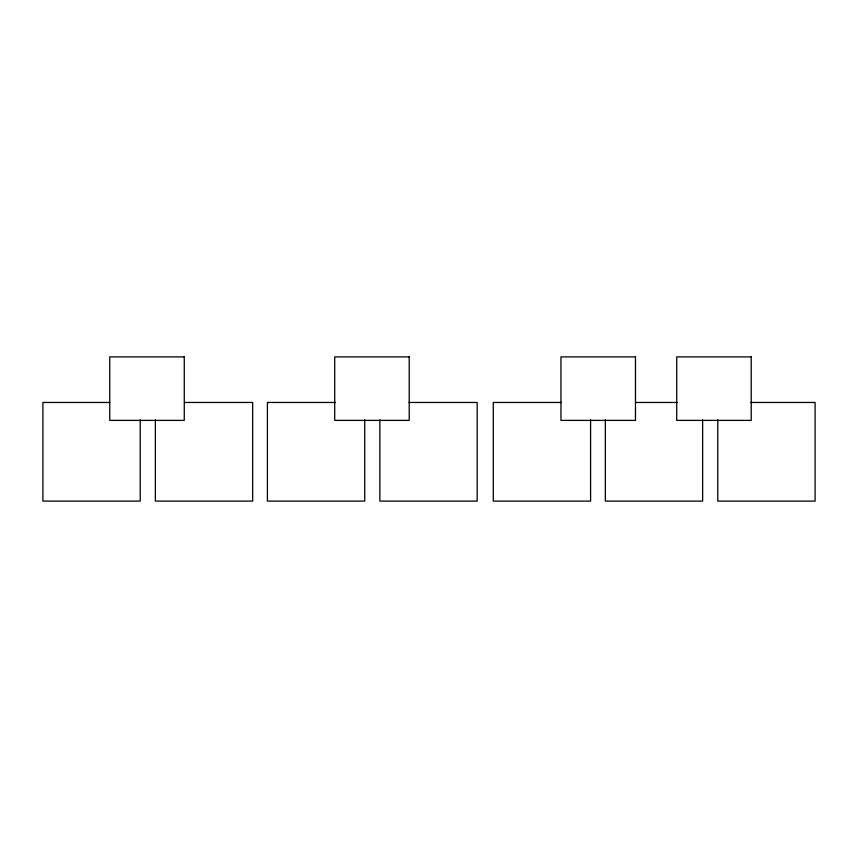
<?xml version="1.0" encoding="UTF-8"?>
<svg xmlns="http://www.w3.org/2000/svg" width="858" height="858" viewBox="0 0 858 858"><rect width="100%" height="100%" fill="white"/><g stroke="black" fill="none" stroke-linecap="round" stroke-linejoin="round"><path stroke-width="1.29" d="M109.803 402.466L42.9 402.466L42.9 501.104L140.219 501.104L140.219 419.734M184.556 402.466L252.67 402.466L252.67 501.104L155.362 501.104L155.362 419.734M335.532 402.466L267.406 402.466L267.406 501.104L364.725 501.104L364.725 419.734M409.062 402.466L477.177 402.466L477.177 501.104L379.858 501.104L379.858 419.734M561.4 402.466L493.275 402.466L493.275 501.104L590.594 501.104L590.594 419.734M635.735 402.466L677.101 402.466M750.632 402.466L815.1 402.466L815.1 501.104L717.781 501.104L717.781 419.734M702.638 419.734L702.638 501.104L605.33 501.104L605.33 419.734M184.266 356.896L109.76 356.896L109.76 420.399L184.266 420.399L184.266 356.896M409.212 356.896L334.706 356.896L334.706 420.399L409.212 420.399L409.212 356.896M635.467 356.896L560.96 356.896L560.96 420.399L635.467 420.399L635.467 356.896M751.222 356.896L676.726 356.896L676.726 420.399L751.222 420.399L751.222 356.896"/></g></svg>
